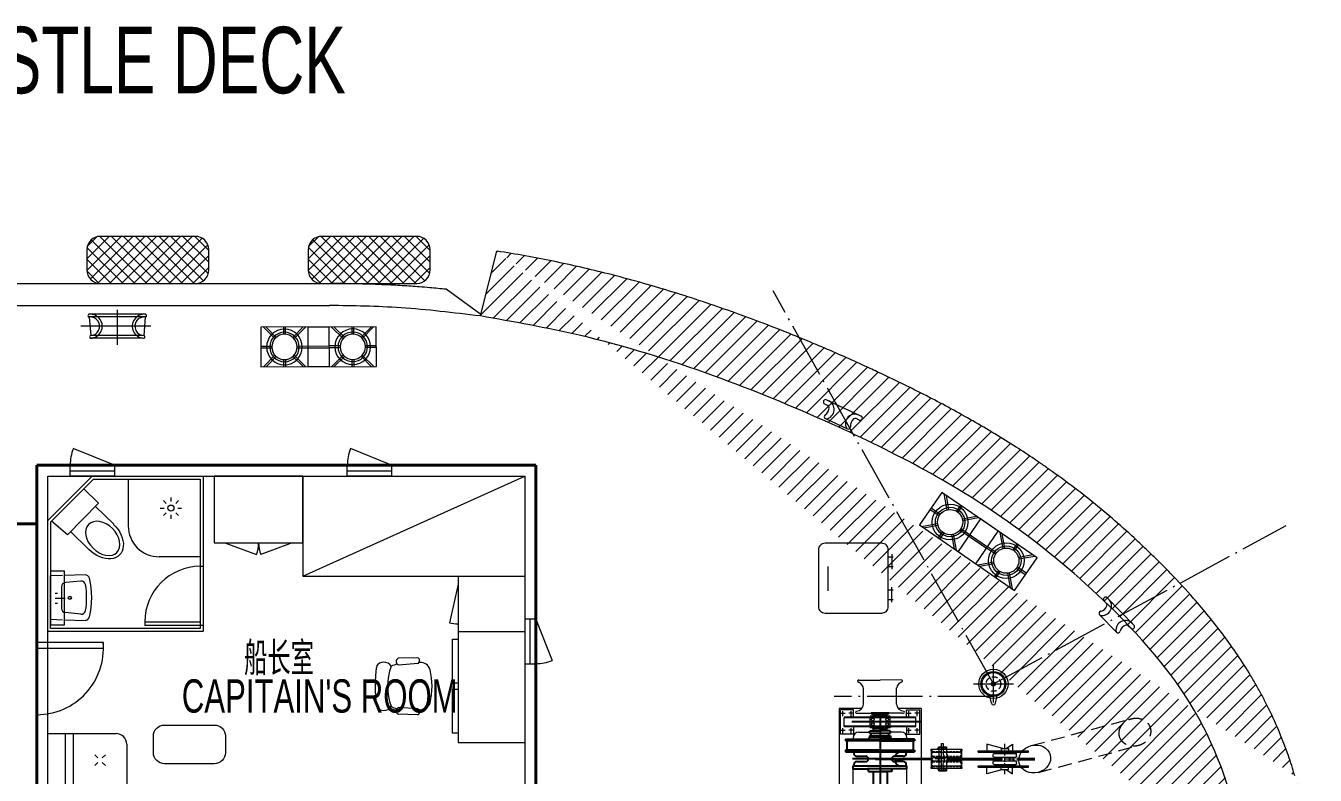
# Model space of a CAD drawing. Extents: x -550205 to -490805, y -239464 to -155364.
# Drawn here: x -514773 to -503143, y -188829 to -182071 of the extents above; entities that cross this region are included whole.
import ezdxf

# ---------------------------------------------------------------- set-up
doc = ezdxf.new("R2010")
doc.units = 0
doc.header["$LTSCALE"] = 500
doc.header["$MEASUREMENT"] = 0
for name, pattern in [('CENTER', [2, 1.25, -0.25, 0.25, -0.25]), ('点划线 ____ _ ____ _ ____ _ ____ _ ____ _ ____', [2.56, 2, -0.25, 0.06, -0.25]), ('虚线 __ __ __ __ __ __ __ __ __ __ __ __ __ _', [0.75, 0.5, -0.25])]:
    doc.linetypes.add(name, pattern=pattern)
doc.layers.get('0').update_dxf_attribs({"linetype": 'CONTINUOUS', "lineweight": 20})
doc.layers.add('1轮廓实线层', color=7, linetype='CONTINUOUS')
doc.layers.add('3中心线层', color=1, linetype='CENTER')
for name, color, linetype, lineweight in [('5剖面线层', 2, 'CONTINUOUS', 20), ('7标注层', 4, 'CONTINUOUS', 20), ('TOITOR', 6, 'CONTINUOUS', 20), ('点划线', 5, '点划线 ____ _ ____ _ ____ _ ____ _ ____ _ ____', 20), ('粗点划线', 4, '点划线 ____ _ ____ _ ____ _ ____ _ ____ _ ____', 40), ('细实线', 7, 'CONTINUOUS', 20), ('虚线', 1, '虚线 __ __ __ __ __ __ __ __ __ __ __ __ __ _', 20)]:
    doc.layers.add(name, color=color, linetype=linetype, lineweight=lineweight)
doc.styles.add('中英混排2', font='romany.shx', dxfattribs={"width": 0.7, "height": 300, "bigfont": 'hztxt.shx'})

# ---------------------------------------------------------------- blocks, each defined once
blk = doc.blocks.new('133')
at = {"color": 4, "linetype": 'ByBlock'}
for p, q in [((-284, -83), (-279, 114)), ((-225, -87), (-210, 108)), ((240, -87), (225, 108)), ((299, -83), (294, 114)), ((-235, -105), (-235, -98)), ((-235, -105), (-235, -98)), ((250, -105), (250, -98))]:
    blk.add_line(p, q, dxfattribs=at)
for centre, radius, start, end in [((-153, 263), 87.7, 120.3927, 239.6073), ((7, -1235), 1587, 82.5907, 97.4093), ((168, 263), 87.7, 300.3927, 59.6073), ((-246, 100), 36.3, 12.8663, 157.8436), ((-19, 98), 203, 153.618, 171.9048), ((7, -352), 577, 69.209, 110.791), ((31, 98), 203, 7.3347, 26.2122), ((261, 100), 36.3, 22.1564, 167.1337), ((-254, -73), 32, 198.7162, 333.9569), ((-134, -114), 102, 175, 253.8913), ((149, -114), 102, 286.1087, 5), ((269, -73), 32, 206.0431, 341.2838), ((7, 484), 716, 256.275, 283.725)]:
    blk.add_arc(centre, radius, start, end, dxfattribs=at)
blk = doc.blocks.new('A$C062D018E')
at = {"color": 0, "lineweight": 20}
for p, q in [((0, 1190), (-614, 1190)), ((-230, 326), (-230, 1190)), ((-158, 326), (-158, 1190)), ((-710, 1094), (-710, 158)), ((-490, 971), (-518, 999)), ((-450, 971), (-422, 999)), ((-518, 902), (-490, 930)), ((-422, 902), (-450, 930)), ((-2073, 710), (-158, 710)), ((-1670, 710), (-1670, 158)), ((-1190, 710), (-1190, 158)), ((-230, 710), (-230, 326)), ((-2150, 0), (-2150, 634)), ((-1930, 491), (-1958, 519)), ((-1890, 491), (-1862, 519)), ((-1450, 491), (-1478, 519)), ((-1410, 491), (-1382, 519)), ((-970, 491), (-998, 519)), ((-930, 491), (-902, 519)), ((-490, 491), (-518, 519)), ((-450, 491), (-422, 519)), ((-1958, 422), (-1930, 450)), ((-1862, 422), (-1890, 450)), ((-1478, 422), (-1450, 450)), ((-1382, 422), (-1410, 450)), ((-998, 422), (-970, 450)), ((-902, 422), (-930, 450)), ((-518, 422), (-490, 450)), ((-422, 422), (-450, 450)), ((-326, 230), (-2150, 230)), ((-326, 158), (-2150, 158)), ((-710, 230), (-326, 230)), ((-326, 0), (-2150, 0))]:
    blk.add_line(p, q, dxfattribs=at)
blk.add_lwpolyline([(-1501, 917), (-1051, 917, 0.414214), (-951, 1017), (-951, 1167, 0.414214), (-1051, 1267), (-1501, 1267, 0.414214), (-1601, 1167), (-1601, 1017, 0.414214)], format="xyb", close=True, dxfattribs=at)
at = {"color": 0, "lineweight": 20, "extrusion": (0, 0, -1)}
for centre, major_axis, start_param, end_param in [((-614, 1094), (-1.3, 96), -1.556791, 0.014005), ((-2073, 634), (-3.1, 76.7), -1.530909, 0.039887), ((-326, 326), (1.4, 96), 1.556083, 3.126879), ((-326, 326), (1, 168), 1.567067, 3.137863), ((-326, 326), (2, 326), 1.563292, 3.134088)]:
    blk.add_ellipse(centre, major_axis=major_axis, ratio=1, start_param=start_param, end_param=end_param, dxfattribs=at)
blk = doc.blocks.new('YMOE26锚机')
for p, q in [((-2247, 194), (-2246, 2)), ((-2028, 152), (-2176, 152)), ((-1946, 202), (-1946, 82)), ((999, 202), (999, 82)), ((1081, 152), (1229, 152)), ((1300, 194), (1300, 2)), ((-2246, -190), (-2246, 2)), ((-1941, 82), (-1946, 82)), ((-1941, 82), (-1946, 82)), ((-1941, -78), (-1941, 82)), ((-1925, 70), (-1918, 70)), ((-1818, 70), (-1810, 70)), ((-1729, 96), (-1729, -93)), ((-1432, 107), (-1435, 107)), ((-1432, 107), (-1427, 107)), ((-404, 95), (-403, -91)), ((-301, 95), (-301, -91)), ((-301, 65), (-301, -47)), ((485, 107), (480, 107)), ((485, 107), (488, 107)), ((782, 96), (782, -93)), ((871, 70), (864, 70)), ((979, 70), (971, 70)), ((994, 82), (999, 82)), ((994, -78), (994, 82)), ((994, 82), (999, 82)), ((1300, -190), (1300, 2)), ((-1946, -198), (-1946, -78)), ((-1941, -78), (-1946, -78)), ((-1925, -65), (-1918, -65)), ((-1818, -65), (-1810, -65)), ((871, -65), (864, -65)), ((979, -65), (971, -65)), ((994, -78), (999, -78)), ((999, -198), (999, -78)), ((-2028, -148), (-2165, -148)), ((1081, -148), (1218, -148))]:
    blk.add_line(p, q)
for centre, radius, start, end in [((-2237, 194), 10, 40.5609, 180.0197), ((-2166, 216), 64.7, 193.9726, 261.2117), ((-2031, 217), 65.1, 272.608, 358.8871), ((-1957, 212), 10, 0.0093, 156.4774), ((-2028, 202), 82, 0.0093, 6.6832), ((1081, 202), 82, 173.3168, 179.9907), ((1010, 212), 10, 23.5226, 179.9907), ((1084, 217), 65.1, 181.1129, 267.392), ((1219, 216), 64.7, 278.7883, 346.0274), ((1290, 194), 10, 359.9803, 139.4391), ((-2236, -190), 10, 179.995, 342.2008), ((-2165, -213), 64.7, 90, 162.2008), ((-2031, -213), 65.1, 1.1276, 87.4067), ((-1956, -208), 10, 203.5373, 0.0054), ((-2028, -198), 82, 353.3315, 0.0054), ((1081, -198), 82, 179.9946, 186.6685), ((1010, -208), 10, 179.9946, 336.4627), ((1084, -213), 65.1, 92.5933, 178.8724), ((1218, -213), 64.7, 17.7992, 90), ((1290, -190), 10, 197.7992, 0.005)]:
    blk.add_arc(centre, radius, start, end)
at = {"layer": '1轮廓实线层'}
for p, q in [((-1908, 326), (-1908, -322)), ((-1828, 326), (-1828, -322)), ((-1713, 312), (-1713, 2)), ((-1713, 312), (-1698, 312)), ((-1698, 2), (-1698, 312)), ((-1698, 302), (-1613, 302)), ((-1613, 312), (-1598, 312)), ((-1613, 2), (-1613, 312)), ((-1598, -308), (-1598, 312)), ((-1598, 312), (-1598, 188)), ((-1598, 245), (-1598, 245)), ((-1592, 239), (-1586, 239)), ((-1475, 239), (-1482, 239)), ((-1469, 245), (-1469, -241)), ((-1444, 245), (-1469, 245)), ((-1469, 245), (-1469, 245)), ((-1444, 245), (-1444, -111)), ((-523, 295), (-519, 299)), ((-523, 295), (-523, -357)), ((-521, 297), (-521, -327)), ((-519, 299), (-427, 299)), ((-423, 295), (-427, 299)), ((-425, 297), (-425, 102)), ((497, 245), (497, -111)), ((497, 245), (522, 245)), ((522, 245), (522, -241)), ((522, 245), (522, 245)), ((528, 239), (535, 239)), ((646, 239), (639, 239)), ((652, -308), (652, 312)), ((652, 312), (652, 188)), ((666, 312), (652, 312)), ((652, 245), (652, 245)), ((666, 2), (666, 312)), ((752, 302), (666, 302)), ((752, 2), (752, 312)), ((766, 312), (752, 312)), ((766, 312), (766, 2)), ((881, 326), (881, -322)), ((961, 326), (961, -322)), ((-1558, 211), (-1558, 131)), ((-1510, 211), (-1510, 131)), ((563, 211), (563, 131)), ((611, 211), (611, 131)), ((-1946, 82), (-1946, -78)), ((-1939, 55), (-1940, 53)), ((-1939, 55), (-1940, 53)), ((-1940, -49), (-1940, 53)), ((-1925, 55), (-1939, 55)), ((-1939, 55), (-1939, -50)), ((-1925, 55), (-1939, 55)), ((-1925, 70), (-1925, -65)), ((-1925, 2), (-1918, 2)), ((-1918, 92), (-1918, -88)), ((-1918, 92), (-1908, 92)), ((-1828, 92), (-1818, 92)), ((-1818, 92), (-1818, -88)), ((-1818, 2), (-1810, 2)), ((-1810, 70), (-1810, -65)), ((-1809, 62), (-1810, 61)), ((-1810, -56), (-1810, 15)), ((-1809, -58), (-1809, 62)), ((-1809, 41), (-1809, 62)), ((-1788, 62), (-1809, 62)), ((-1809, 16), (-1809, -22)), ((-1783, 97), (-1788, 92)), ((-1788, 92), (-1788, 2)), ((-1788, -88), (-1788, 2)), ((-1768, 97), (-1783, 97)), ((-1768, -93), (-1768, 97)), ((-1743, 82), (-1768, 82)), ((-1743, -93), (-1743, 97)), ((-1743, 97), (-1729, 97)), ((-1743, 97), (-1729, 97)), ((-1713, 103), (-1728, 97)), ((-1713, 103), (-1728, 97)), ((-1713, -308), (-1713, 2)), ((-1698, 2), (-1698, -308)), ((-1613, 2), (-1613, -308)), ((-1420, 107), (-1436, 107)), ((-1435, 107), (-1432, 107)), ((-1435, 107), (-1420, 107)), ((-1426, 107), (-1432, 107)), ((-1420, 107), (-1420, 2)), ((-1420, -61), (-1420, 66)), ((-1420, 65), (-533, 65)), ((-1420, -103), (-1420, 2)), ((-533, 99), (-533, 2)), ((-533, 65), (-533, -95)), ((-521, 102), (-530, 102)), ((-413, 99), (-413, 2)), ((-413, 67), (-413, 3)), ((-413, 65), (-403, 65)), ((-413, -95), (-413, 3)), ((-403, 67), (-403, 3)), ((-403, -63), (-403, 3)), ((-301, 67), (473, 67)), ((-246, 67), (-145, 67)), ((472, 67), (473, 66)), ((472, 2), (472, -63)), ((473, 107), (473, 2)), ((473, 107), (490, 107)), ((488, 107), (473, 107)), ((473, -61), (473, 66)), ((473, -103), (473, 2)), ((479, 107), (485, 107)), ((488, 107), (485, 107)), ((666, 2), (666, -308)), ((752, 2), (752, -308)), ((766, 103), (781, 97)), ((766, 103), (781, 97)), ((766, -308), (766, 2)), ((797, 97), (782, 97)), ((797, 97), (782, 97)), ((797, -93), (797, 97)), ((797, 82), (822, 82)), ((822, -93), (822, 97)), ((822, 97), (837, 97)), ((837, 97), (842, 92)), ((842, 92), (842, 2)), ((842, 62), (862, 62)), ((842, -88), (842, 2)), ((862, -58), (862, 62)), ((862, 62), (864, 61)), ((862, 41), (862, 62)), ((862, 16), (862, -22)), ((864, 70), (864, -65)), ((864, -56), (864, 15)), ((871, 2), (864, 2)), ((871, 92), (871, -88)), ((881, 92), (871, 92)), ((971, 92), (961, 92)), ((971, 92), (971, -88)), ((979, 2), (971, 2)), ((979, 70), (979, -65)), ((979, 55), (992, 55)), ((979, 55), (992, 55)), ((992, 55), (994, 53)), ((992, 55), (992, -50)), ((992, 55), (994, 53)), ((994, -49), (994, 53)), ((999, 82), (999, -78)), ((-1939, -50), (-1940, -49)), ((-1925, -50), (-1939, -50)), ((-1918, -88), (-1908, -88)), ((-1828, -88), (-1818, -88)), ((-1809, -58), (-1810, -56)), ((-1809, -37), (-1809, -58)), ((-1788, -58), (-1809, -58)), ((-1783, -93), (-1788, -88)), ((-1768, -93), (-1783, -93)), ((-1743, -78), (-1768, -78)), ((-1743, -93), (-1729, -93)), ((-1713, -99), (-1728, -93)), ((-1444, -241), (-1444, -111)), ((-1420, -103), (-1436, -103)), ((-1420, -60), (-533, -60)), ((-530, -98), (-530, -223)), ((-521, -98), (-530, -98)), ((-416, -98), (-416, -223)), ((-413, -63), (-403, -63)), ((-405, -63), (-403, -63)), ((-404, -75), (-404, -60)), ((-404, -75), (-404, -60)), ((-404, -75), (-403, -75)), ((-404, -75), (-403, -75)), ((-404, -75), (-403, -75)), ((-301, -63), (-115, -63)), ((-246, -63), (473, -63)), ((-207, -97), (-242, -59)), ((-207, -153), (-207, -97)), ((472, -63), (473, -61)), ((473, -103), (490, -103)), ((497, -241), (497, -111)), ((766, -99), (781, -93)), ((797, -93), (782, -93)), ((797, -78), (822, -78)), ((822, -93), (837, -93)), ((837, -93), (842, -88)), ((842, -58), (862, -58)), ((862, -37), (862, -58)), ((862, -58), (864, -56)), ((881, -88), (871, -88)), ((971, -88), (961, -88)), ((979, -50), (992, -50)), ((992, -50), (994, -49)), ((-1558, -207), (-1558, -127)), ((-1510, -207), (-1510, -127)), ((-423, -197), (-423, -129)), ((-423, -189), (-423, -223)), ((-423, -223), (-390, -223)), ((-418, -129), (-418, -223)), ((-416, -223), (-416, -223)), ((-233, -263), (-233, -129)), ((-226, -273), (-226, -200)), ((-219, -273), (-219, -210)), ((-174, -208), (-207, -153)), ((-116, -208), (-174, -208)), ((-174, -208), (-174, -338)), ((-169, -208), (-169, -338)), ((-160, -230), (-160, -247)), ((-131, -216), (-153, -222)), ((-103, -222), (-125, -216)), ((-110, -214), (-116, -208)), ((-100, -214), (-110, -214)), ((-95, -217), (-100, -214)), ((-96, -230), (-96, -247)), ((-92, -218), (-95, -217)), ((-92, -218), (-92, -328)), ((563, -207), (563, -127)), ((611, -207), (611, -127)), ((-1713, -308), (-1698, -308)), ((-1698, -298), (-1613, -298)), ((-1613, -308), (-1598, -308)), ((-1598, -241), (-1598, -241)), ((-1592, -235), (-1586, -235)), ((-1475, -235), (-1482, -235)), ((-1444, -241), (-1469, -241)), ((-1469, -241), (-1469, -241)), ((-523, -291), (-519, -295)), ((-519, -295), (-427, -295)), ((-423, -291), (-427, -295)), ((-423, -323), (-423, -357)), ((-238, -268), (-310, -268)), ((-238, -278), (-310, -278)), ((-233, -283), (-233, -417)), ((-226, -273), (-226, -346)), ((-219, -273), (-219, -335)), ((-174, -338), (-207, -393)), ((-116, -338), (-174, -338)), ((-160, -316), (-160, -299)), ((-131, -260), (-153, -255)), ((-131, -285), (-153, -291)), ((-131, -329), (-153, -324)), ((-103, -255), (-125, -260)), ((-103, -291), (-125, -285)), ((-103, -324), (-125, -329)), ((-110, -331), (-116, -338)), ((-100, -331), (-110, -331)), ((-95, -329), (-100, -331)), ((-96, -316), (-96, -299)), ((-92, -328), (-95, -329)), ((-90, -241), (522, -241)), ((522, -241), (522, -241)), ((528, -235), (535, -235)), ((646, -235), (639, -235)), ((652, -241), (652, -241)), ((666, -308), (652, -308)), ((752, -298), (666, -298)), ((766, -308), (752, -308)), ((-523, -357), (-519, -361)), ((-519, -361), (-427, -361)), ((-207, -393), (-207, -440))]:
    blk.add_line(p, q, dxfattribs=at)
for centre in [(-128, -238), (-128, -307)]:
    blk.add_circle(centre, 10, dxfattribs=at)
for centre, radius, start, end in [((-1592, 245), 6, 180, 270), ((-1586, 211), 28, 0, 90), ((-1482, 211), 28, 90, 180), ((-1475, 245), 6, 270, 0), ((528, 245), 6, 180, 270), ((535, 211), 28, 0, 90), ((639, 211), 28, 90, 180), ((646, 245), 6, 270, 0), ((-1548, 188), 50, 180, 259.0472), ((-1534, 131), 24, 180, 0), ((-1519, 188), 50, 280.9528, 0), ((572, 188), 50, 180, 259.0472), ((587, 131), 24, 180, 0), ((602, 188), 50, 280.9528, 0), ((-1729, 102), 5, 270, 290.556), ((-1729, 102), 5, 286.2027, 290.556), ((-1436, 115), 8, 180, 270), ((-530, 99), 3, 90, 180), ((-416, 99), 3, 0, 90), ((490, 115), 8, 270, 0), ((782, 102), 5, 249.444, 253.7973), ((782, 102), 5, 249.444, 270), ((-1729, -98), 5, 69.444, 90), ((-1534, -127), 24, 0, 180), ((-1436, -111), 8, 90, 180), ((-530, -95), 3, 180, 270), ((-416, -95), 3, 270, 0), ((-403, -61), 0.5, 90, 180), ((-403, -61), 0.5, 90, 180), ((-403, -61), 0.5, 90, 180), ((-300, -206), 159, 69.0789, 90.3616), ((-245, -62), 5, 42.698, 69.0789), ((490, -111), 8, 0, 90), ((587, -127), 24, 0, 180), ((782, -98), 5, 90, 110.556), ((-1586, -207), 28, 270, 0), ((-1482, -207), 28, 180, 270), ((-152, -230), 8, 103.8462, 180), ((-128, -228), 12, 73.3465, 106.6535), ((-104, -230), 8, 0, 76.1538), ((535, -207), 28, 270, 0), ((639, -207), 28, 180, 270), ((-1592, -241), 6, 90, 180), ((-1475, -241), 6, 0, 90), ((-238, -263), 5, 270, 0), ((-238, -283), 5, 0, 90), ((-152, -247), 8, 180, 256.1538), ((-152, -299), 8, 103.8462, 180), ((-152, -316), 8, 180, 256.1538), ((-128, -249), 12, 253.3465, 286.6535), ((-128, -297), 12, 73.3465, 106.6535), ((-128, -318), 12, 253.3465, 286.6535), ((-104, -247), 8, 283.8462, 0), ((-104, -299), 8, 0, 76.1538), ((-104, -316), 8, 283.8462, 0), ((528, -241), 6, 90, 180), ((646, -241), 6, 0, 90)]:
    blk.add_arc(centre, radius, start, end, dxfattribs=at)
for points, knots in [([(-197, -200), (-195, -205), (-193, -213), (-211, -217), (-214, -194), (-246, -196), (-274, -207), (-299, -206), (-310, -205), (-310, -205)], [0, 0, 0, 0, 12.165269, 19.94928, 42.277019, 58.619925, 102.402696, 134.70684, 134.882796, 134.882796, 134.882796, 134.882796]), ([(-197, -345), (-195, -341), (-193, -333), (-211, -329), (-214, -351), (-246, -350), (-274, -339), (-299, -340), (-310, -341), (-310, -341)], [0, 0, 0, 0, 12.165269, 19.94928, 42.277019, 58.619925, 102.402696, 134.70684, 134.835707, 134.835707, 134.835707, 134.835707]), ([(-197, -345), (-199, -354), (-204, -371), (-220, -404), (-254, -441), (-293, -444), (-310, -441)], [0, 0, 0, 0, 25.418016, 53.386008, 111.955429, 163.626715, 163.626715, 163.626715, 163.626715])]:
    blk.add_open_spline(points, degree=3, knots=knots, dxfattribs=at)
at = {"layer": '3中心线层'}
for p, q in [((-1868, 372), (-1868, -368)), ((-473, 372), (-473, -504)), ((-350, 360), (-350, -495)), ((921, 372), (921, -368)), ((-1534, 245), (-1534, -245)), ((-526, 291), (-418, 291)), ((587, 245), (587, -245)), ((-1943, 2), (-1794, 2)), ((-1814, 2), (-1679, 2)), ((-1762, 2), (772, 2)), ((-533, 2), (-414, 2)), ((-533, 2), (-413, 2)), ((-271, 2), (-420, 2)), ((-157, 2), (158, 2)), ((867, 2), (732, 2)), ((996, 2), (847, 2)), ((-582, -114), (-582, -504)), ((-157, -227), (-150, -227)), ((-153, -224), (-153, -230)), ((-128, -221), (-128, -325)), ((-99, -227), (-106, -227)), ((-103, -224), (-103, -230)), ((-331, -273), (-716, -273)), ((-526, -287), (-418, -287)), ((-84, -273), (-327, -273)), ((-201, -273), (-310, -273)), ((-157, -250), (-150, -250)), ((-157, -296), (-150, -296)), ((-157, -319), (-150, -319)), ((-153, -253), (-153, -247)), ((-153, -293), (-153, -299)), ((-153, -322), (-153, -316)), ((-82, -307), (-147, -307)), ((-84, -238), (-146, -238)), ((-99, -250), (-106, -250)), ((-99, -296), (-106, -296)), ((-99, -319), (-106, -319)), ((-103, -253), (-103, -247)), ((-103, -293), (-103, -299)), ((-103, -322), (-103, -316)), ((-526, -353), (-418, -353))]:
    blk.add_line(p, q, dxfattribs=at)
at = {"layer": '5剖面线层', "color": 7, "lineweight": 0}
blk.add_line((-226, -504), (-647, -504), dxfattribs=at)
at = {"layer": '7标注层', "color": 0}
for p, q in [((-1988, 372), (1041, 372)), ((-1988, 372), (-1988, 168)), ((-1978, 240), (-1978, 360)), ((-1758, 360), (-1978, 360)), ((-1946, 355), (-1946, 316)), ((-1793, 355), (-1793, 317)), ((-1758, 240), (-1758, 360)), ((-460, 360), (-240, 360)), ((-460, 299), (-460, 360)), ((-426, 321), (-426, 359)), ((-273, 355), (-273, 316)), ((-240, 240), (-240, 360)), ((811, 360), (1031, 360)), ((811, 240), (811, 360)), ((846, 355), (846, 317)), ((999, 355), (999, 316)), ((1031, 240), (1031, 360)), ((1041, 372), (1041, 168)), ((-1908, 240), (-1978, 240)), ((-1921, 338), (-1966, 338)), ((-1921, 263), (-1966, 263)), ((-1946, 245), (-1946, 284)), ((-1828, 326), (-1908, 326)), ((-1828, 240), (-1758, 240)), ((-1768, 338), (-1813, 338)), ((-1768, 263), (-1813, 263)), ((-1793, 245), (-1793, 284)), ((-1726, 245), (-1713, 245)), ((-599, 245), (-1444, 245)), ((-450, 338), (-405, 338)), ((-423, 295), (-423, -357)), ((-390, 326), (-310, 326)), ((-390, 326), (-390, 95)), ((-310, 326), (-310, 95)), ((-310, 240), (-240, 240)), ((-297, 338), (-252, 338)), ((-297, 263), (-252, 263)), ((-273, 245), (-273, 284)), ((-240, 245), (497, 245)), ((881, 240), (811, 240)), ((821, 338), (866, 338)), ((821, 263), (866, 263)), ((846, 245), (846, 284)), ((881, 326), (961, 326)), ((961, 240), (1031, 240)), ((974, 338), (1019, 338)), ((974, 263), (1019, 263)), ((999, 245), (999, 284)), ((-1776, 197), (-1776, 97)), ((-549, 197), (-549, 65)), ((829, 197), (829, 97)), ((-1828, 92), (-1908, 92)), ((-416, 102), (-423, 102)), ((-301, 95), (-403, 95)), ((881, 92), (961, 92)), ((-1828, -88), (-1908, -88)), ((-1776, -193), (-1776, -93)), ((-530, -114), (-634, -114)), ((-634, -114), (-634, -490)), ((-549, -60), (-549, -114)), ((-416, -98), (-423, -98)), ((-301, -91), (-403, -91)), ((-390, -471), (-390, -91)), ((-310, -471), (-310, -91)), ((829, -193), (829, -93)), ((881, -88), (961, -88)), ((-1988, -164), (-1988, -368)), ((-630, -138), (-601, -138)), ((-590, -203), (-618, -203)), ((-618, -203), (-618, -392)), ((-615, -121), (-615, -160)), ((-573, -133), (-590, -133)), ((-590, -133), (-590, -203)), ((-573, -133), (-573, -203)), ((-573, -203), (-546, -203)), ((-566, -138), (-537, -138)), ((-551, -121), (-551, -160)), ((-546, -203), (-546, -392)), ((1041, -164), (1041, -368)), ((-1908, -236), (-1978, -236)), ((-1978, -236), (-1978, -356)), ((-1921, -258), (-1966, -258)), ((-1921, -333), (-1966, -333)), ((-1946, -241), (-1946, -280)), ((-1946, -351), (-1946, -312)), ((-1828, -322), (-1908, -322)), ((-1828, -236), (-1758, -236)), ((-1768, -258), (-1813, -258)), ((-1768, -333), (-1813, -333)), ((-1793, -241), (-1793, -280)), ((-1793, -351), (-1793, -312)), ((-1758, -236), (-1758, -356)), ((-1726, -241), (-1713, -241)), ((-634, -241), (-1444, -241)), ((495, -241), (497, -241)), ((779, -241), (766, -241)), ((881, -236), (811, -236)), ((811, -236), (811, -356)), ((821, -258), (866, -258)), ((821, -333), (866, -333)), ((846, -241), (846, -280)), ((846, -351), (846, -312)), ((881, -322), (961, -322)), ((961, -236), (1031, -236)), ((974, -258), (1019, -258)), ((974, -333), (1019, -333)), ((999, -241), (999, -280)), ((999, -351), (999, -312)), ((1031, -236), (1031, -356)), ((-1988, -368), (-647, -368)), ((-1758, -356), (-1978, -356)), ((-647, -504), (-647, -368)), ((-618, -392), (-590, -392)), ((-615, -483), (-615, -444)), ((-590, -462), (-590, -392)), ((-573, -462), (-590, -462)), ((-546, -392), (-573, -392)), ((-573, -462), (-573, -392)), ((-551, -483), (-551, -444)), ((-509, -490), (-509, -361)), ((-509, -368), (-390, -368)), ((-390, -374), (-460, -374)), ((-460, -374), (-460, -495)), ((-450, -397), (-405, -397)), ((-423, -357), (-427, -361)), ((-426, -380), (-426, -418)), ((-426, -489), (-426, -451)), ((-310, -368), (1041, -368)), ((-240, -459), (-310, -459)), ((-273, -489), (-273, -459)), ((-207, -440), (-240, -459)), ((-240, -459), (-240, -495)), ((-226, -504), (-226, -451)), ((811, -356), (1031, -356)), ((-634, -490), (-509, -490)), ((-630, -466), (-601, -466)), ((-566, -466), (-537, -466)), ((-460, -495), (-240, -495)), ((-450, -472), (-405, -472)), ((-390, -471), (-310, -471)), ((-296, -504), (-386, -504)), ((-297, -472), (-252, -472)), ((-226, -504), (-226, -504))]:
    blk.add_line(p, q, dxfattribs=at)
for centre in [(-1889, 67), (-1848, 67), (901, 67), (942, 67), (-1889, -63), (-1848, -63), (901, -63), (942, -63)]:
    blk.add_circle(centre, 12.6, dxfattribs=at)
for centre, start, end in [((-1726, 195), 90, 180), ((-599, 195), 0, 90), ((779, 195), 0, 90), ((-1726, -191), 180, 270), ((779, -191), 270, 0)]:
    blk.add_arc(centre, 50, start, end, dxfattribs=at)
blk.add_open_spline([(-197, -200), (-199, -192), (-204, -175), (-220, -142), (-254, -105), (-293, -102), (-310, -105)], degree=3, knots=[0, 0, 0, 0, 25.418016, 53.386008, 111.955429, 163.694096, 163.694096, 163.694096, 163.694096], dxfattribs=at)
blk.add_open_spline([(-418, -432), (-418, -432), (-417, -432), (-416, -431)], degree=3, dxfattribs=at)
blk = doc.blocks.new('A$C1A9A0CAF')
at = {"lineweight": 9}
for p, q in [((-497, 356), (-394, 253)), ((-474, 356), (-383, 264)), ((-316, 292), (-316, 356)), ((-300, 292), (-300, 356)), ((-233, 264), (-141, 356)), ((-221, 253), (-118, 356)), ((221, 253), (118, 356)), ((233, 264), (141, 356)), ((300, 292), (300, 356)), ((316, 292), (316, 356)), ((474, 356), (383, 264)), ((497, 356), (394, 253)), ((-521, 186), (-422, 186)), ((-521, 170), (-422, 170)), ((-194, 186), (97, 186)), ((-194, 170), (97, 170)), ((194, 186), (97, 186)), ((194, 170), (97, 170)), ((521, 186), (422, 186)), ((521, 170), (422, 170)), ((-497, 0), (-394, 103)), ((-474, 0), (-383, 92)), ((-316, 0), (-316, 64)), ((-300, 0), (-300, 64)), ((-233, 92), (-141, 0)), ((-221, 103), (-118, 0)), ((221, 103), (118, 0)), ((233, 92), (141, 0)), ((300, 0), (300, 64)), ((316, 0), (316, 64)), ((474, 0), (383, 92)), ((497, 0), (394, 103))]:
    blk.add_line(p, q, dxfattribs=at)
for points in [[(521, 356), (521, 0), (-521, 0), (-521, 356)], [(97, 356), (97, 0), (-97, 0), (-97, 356)]]:
    blk.add_lwpolyline(points, close=True, dxfattribs=at)
for centre, radius in [((-308, 178), 161), ((-308, 178), 133), ((-308, 178), 114), ((308, 178), 161), ((308, 178), 133), ((308, 178), 114)]:
    blk.add_circle(centre, radius, dxfattribs=at)
blk = doc.blocks.new('A$C63C367A9')
at = {"color": 0, "ltscale": 3}
for p, q in [((47, 251), (559, 251)), ((51, 250), (64, 83)), ((61, 275), (559, 275)), ((304, 314), (304, 0)), ((557, 250), (542, 84)), ((0, 168), (631, 168)), ((75, 84), (542, 84)), ((77, 60), (542, 60))]:
    blk.add_line(p, q, dxfattribs=at)
at = {"color": 0, "ltscale": 3, "extrusion": (0, 0, -1)}
for centre, major_axis, start_param, end_param in [((51, 262), (9, 7.94), 2.293918, 5.435511), ((61, 167), (84, 0.1), 4.593041, 7.819038), ((547, 167), (84, 0), 1.606716, 4.832712), ((557, 262), (9, 7.94), 5.435511, 8.577104), ((66, 71), (9, 7.94), 2.293918, 5.435511), ((542, 71), (9, 7.94), 5.435511, 8.577104)]:
    blk.add_ellipse(centre, major_axis=major_axis, ratio=1, start_param=start_param, end_param=end_param, dxfattribs=at)
at = {"color": 0, "ltscale": 0.5, "extrusion": (0, 0, -1)}
for centre, start_param, end_param in [((61, 167), 4.602767, 7.81), ((547, 167), 1.615478, 4.822711)]:
    blk.add_ellipse(centre, major_axis=(108, 0), ratio=1, start_param=start_param, end_param=end_param, dxfattribs=at)
blk = doc.blocks.new('羊角导缆器')
at = {"lineweight": 20}
for p, q in [((0, -252), (0, 252)), ((-274, 0), (274, 0))]:
    blk.add_line(p, q, dxfattribs=at)
at = {"lineweight": 20, "ltscale": 5}
for p, q in [((-24, 14), (0, 28)), ((-24, -14), (-24, 14)), ((0, 28), (24, 14)), ((24, 14), (24, -14)), ((-27, -263), (-51, -162)), ((0, -28), (-24, -14)), ((24, -14), (0, -28)), ((27, -263), (51, -162))]:
    blk.add_line(p, q, dxfattribs=at)
for radius in [200, 170, 155, 27.7]:
    blk.add_circle((0, 0), radius, dxfattribs=at)
at = {"linetype": '虚线 __ __ __ __ __ __ __ __ __ __ __ __ __ _', "lineweight": 20, "ltscale": 0.3}
blk.add_circle((0, 0), 100, dxfattribs=at)
at = {"lineweight": 20, "ltscale": 5}
blk.add_arc((0, -257), 27.7, 192.0537, 347.9463, dxfattribs=at)
blk = doc.blocks.new('A$C570F2FF5')
at = {"color": 0}
for p, q in [((1374, -412), (1400, -412)), ((874, -912), (874, -947))]:
    blk.add_line(p, q, dxfattribs=at)
at = {"color": 0, "linetype": 'ByBlock'}
for p, q in [((132, -495), (28, -499)), ((336, -489), (145, -495)), ((297, -545), (157, -559)), ((64, -653), (86, -653)), ((122, -597), (122, -791)), ((64, -700), (155, -700)), ((64, -745), (86, -745)), ((28, -889), (132, -893)), ((145, -893), (336, -899)), ((297, -843), (157, -829))]:
    blk.add_line(p, q, dxfattribs=at)
blk.add_lwpolyline([(26, -452), (145, -452), (145, -942), (26, -942)], close=True, dxfattribs=at)
blk.add_circle((197, -696), 14.3, dxfattribs=at)
at = {"color": 0}
blk.add_arc((1374, -912), 500, 90, 180, dxfattribs=at)
at = {"color": 0, "linetype": 'ByBlock'}
for centre, radius, start, end in [((161, -597), 38.5, 95.8302, 180), ((301, -583), 38.5, 9.097, 95.8302), ((337, -527), 38.5, 12.5848, 91.8677), ((-341, -694), 690, 350.2286, 9.7732), ((-370, -694), 765, 346.7925, 13.2092), ((161, -791), 38.5, 180, 264.1698), ((301, -805), 38.5, 264.1698, 350.9047), ((337, -860), 38.5, 268.1323, 347.4168)]:
    blk.add_arc(centre, radius, start, end, dxfattribs=at)
at = {"layer": 'TOITOR', "color": 0, "linetype": 'ByBlock'}
for p, q in [((0, 0), (400, 400)), ((26, -11), (410, 374)), ((400, 400), (1400, 400)), ((410, 374), (1374, 374)), ((724, 374), (724, -46)), ((1374, 374), (1374, -974)), ((1400, 400), (1400, -1000)), ((457, 159), (325, 288)), ((175, -129), (457, 159)), ((428, 129), (593, -33)), ((1066, 156), (1041, 181)), ((1109, 210), (1109, 174)), ((1152, 156), (1177, 181)), ((1013, 113), (1048, 113)), ((1066, 70), (1041, 45)), ((1109, 53), (1109, 17)), ((1152, 70), (1177, 45)), ((1170, 113), (1205, 113)), ((175, -129), (32, -5)), ((204, -99), (370, -261)), ((1375, -326), (1004, -326)), ((874, -912), (1374, -912)), ((1400, -1000), (0, -1000)), ((1374, -974), (26, -974)), ((1400, -947), (874, -947))]:
    blk.add_line(p, q, dxfattribs=at)
for points in [[(0, -1000), (0, -27)], [(24, -973), (26, -11)]]:
    blk.add_lwpolyline(points, dxfattribs=at)
blk.add_circle((1109, 113), 27.4, dxfattribs=at)
blk.add_arc((1004, -46), 280, 180, 270, dxfattribs=at)
at = {"layer": 'TOITOR', "color": 0, "linetype": 'ByBlock', "extrusion": (0, 0, -1)}
for centre, major_axis, ratio, start_param, end_param in [((494, -160), (-128, 126), 0.695122, 3.141593, 9.424778), ((481, -147), (-165, 162), 0.688679, 1.570796, 4.712389)]:
    blk.add_ellipse(centre, major_axis=major_axis, ratio=ratio, start_param=start_param, end_param=end_param, dxfattribs=at)
blk = doc.blocks.new('A$C509728EF')
at = {"color": 6, "lineweight": 9}
for p, q in [((181, 3551), (208, 3408)), ((200, 3538), (224, 3411)), ((56, 3411), (138, 3355)), ((65, 3424), (147, 3368)), ((331, 3448), (295, 3396)), ((344, 3439), (308, 3386)), ((-20, 3257), (123, 3284)), ((-1, 3245), (126, 3268)), ((347, 3326), (475, 3350)), ((350, 3310), (494, 3337)), ((166, 3208), (129, 3155)), ((179, 3199), (143, 3146)), ((250, 3184), (273, 3056)), ((266, 3187), (292, 3043)), ((326, 3226), (566, 3061)), ((335, 3239), (575, 3075)), ((715, 3059), (689, 3203)), ((731, 3062), (707, 3190)), ((646, 3007), (566, 3061)), ((655, 3020), (575, 3075)), ((838, 3100), (802, 3047)), ((852, 3091), (815, 3038)), ((631, 2936), (487, 2909)), ((634, 2920), (506, 2896)), ((982, 3001), (855, 2978)), ((1001, 2988), (858, 2962)), ((673, 2859), (637, 2807)), ((686, 2850), (650, 2797)), ((781, 2708), (757, 2835)), ((800, 2695), (773, 2838)), ((915, 2821), (833, 2878)), ((925, 2835), (843, 2891))]:
    blk.add_line(p, q, dxfattribs=at)
for points in [[(819, 2681), (1021, 2975), (162, 3565), (-40, 3271)], [(470, 2921), (671, 3215), (511, 3325), (310, 3031)]]:
    blk.add_lwpolyline(points, close=True, dxfattribs=at)
for centre, radius in [((237, 3297), 161), ((237, 3297), 133), ((237, 3297), 114), ((744, 2949), 161), ((744, 2949), 133), ((744, 2949), 114)]:
    blk.add_circle(centre, radius, dxfattribs=at)
blk = doc.blocks.new('A$C30530412')
at = {"color": 0, "lineweight": 20}
for p, q in [((-152, -159), (152, 159)), ((187, 160), (188, 159)), ((189, 124), (161, 94)), ((48, -239), (241, -37)), ((-151, -194), (-150, -195)), ((-115, -195), (-87, -165))]:
    blk.add_line(p, q, dxfattribs=at)
for centre, radius, start, end in [((170, 142), 25, 46.326, 136.326), ((171, 141), 25, 316.326, 46.326), ((212, 64), 110, 131.3852, 281.5924), ((179, 77), 25, 136.326, 203.3892), ((256, 110), 110, 203.3892, 255.5744), ((223, -20), 25, 316.326, 75.5744), ((-54, -215), 110, 351.0595, 141.2667), ((-134, -176), 25, 136.326, 226.326), ((-133, -177), 25, 226.326, 316.326), ((-68, -182), 25, 69.2627, 136.326), ((-98, -261), 110, 17.0775, 69.2627), ((30, -222), 25, 197.0775, 316.326)]:
    blk.add_arc(centre, radius, start, end, dxfattribs=at)
blk = doc.blocks.new('ddddAAA')
at = {"color": 2, "lineweight": 20}
for p, q in [((-30, 136), (-30, 174)), ((-30, 174), (-13, 174)), ((-13, 174), (-13, 136)), ((-149, 110), (196, 110)), ((-149, 96), (-149, 110)), ((-149, 110), (-149, -109)), ((-129, 76), (176, 76)), ((-129, 22), (176, 22)), ((-76, 110), (-61, 136)), ((-61, 136), (-61, -135)), ((-61, 136), (24, 136)), ((-46, 136), (-35, 124)), ((-35, 124), (-35, -119)), ((-35, 121), (-3, 121)), ((6, 136), (-14, 102)), ((-14, 102), (-14, 55)), ((-14, 55), (0, 32)), ((0, 32), (0, -32)), ((24, 136), (24, 55)), ((24, 55), (38, 32)), ((38, 32), (38, -32)), ((196, 110), (196, 96)), ((196, -109), (196, 110)), ((-149, -42), (-149, -44)), ((-149, -109), (-149, -96)), ((196, -109), (-149, -109)), ((-129, -22), (176, -22)), ((-129, -76), (176, -76)), ((-76, -109), (-61, -135)), ((-61, -135), (24, -135)), ((-35, -119), (-47, -135)), ((-38, -123), (-2, -123)), ((-14, -54), (0, -31)), ((-14, -100), (-14, -54)), ((6, -135), (-14, -100)), ((24, -54), (38, -31)), ((24, -54), (24, -135)), ((186, -96), (186, -109)), ((196, -42), (196, -56)), ((196, -96), (196, -109))]:
    blk.add_line(p, q, dxfattribs=at)
at = {"color": 2, "linetype": '点划线 ____ _ ____ _ ____ _ ____ _ ____ _ ____', "lineweight": 20, "ltscale": 0.1}
blk.add_line((254, 0), (-192, 0), dxfattribs=at)
at = {"color": 2, "linetype": '虚线 __ __ __ __ __ __ __ __ __ __ __ __ __ _', "lineweight": 20, "ltscale": 0.1}
for p, q in [((-139, 110), (-139, 96)), ((-139, 79), (-139, -79)), ((-129, 86), (176, 86)), ((-129, 32), (176, 32)), ((186, 110), (186, 96)), ((186, 79), (186, -79)), ((-139, -96), (-139, -109)), ((-129, -32), (176, -32)), ((-129, -86), (176, -86))]:
    blk.add_line(p, q, dxfattribs=at)
at = {"color": 2, "lineweight": 20}
for centre, radius, start, end in [((-129, 96), 20, 180, 270), ((-129, 42), 20, 180, 270), ((-129, 96), 10, 180, 270), ((-129, 42), 10, 180, 270), ((176, 96), 20, 270, 0), ((176, 96), 10, 270, 0), ((176, 42), 20, 270, 0), ((176, 42), 10, 270, 0), ((-129, -42), 20, 90, 180), ((-129, -96), 20, 90, 180), ((-129, -42), 10, 90, 180), ((-129, -96), 10, 90, 180), ((176, -42), 20, 0, 90), ((176, -42), 10, 0, 90), ((176, -96), 20, 0, 90), ((176, -96), 10, 0, 90)]:
    blk.add_arc(centre, radius, start, end, dxfattribs=at)
for centre in [(-54, 127), (14, 127)]:
    blk.add_ellipse(centre, major_axis=(0, -4.56), ratio=0.602796, dxfattribs=at)
at = {"color": 2, "lineweight": 20, "extrusion": (0, 0, -1)}
for centre in [(-54, -126), (14, -126)]:
    blk.add_ellipse(centre, major_axis=(0, 4.56), ratio=0.602796, dxfattribs=at)
blk = doc.blocks.new('daoliangunlun2')
at = {"color": 4}
for p, q in [((-375, 310), (-375, 170)), ((-42, 220), (-375, 310)), ((26, 220), (159, 310)), ((159, 310), (159, 170)), ((-556, 170), (491, 170)), ((-556, 170), (-556, 145)), ((-556, 140), (491, 140)), ((-76, 220), (76, 220)), ((-76, 220), (-76, 170)), ((76, 220), (76, 170)), ((491, 170), (491, 140)), ((-556, -140), (491, -140)), ((-556, -140), (-556, -170)), ((-556, -170), (491, -170)), ((-375, -310), (-375, -170)), ((-42, -220), (-375, -310)), ((-76, -220), (-76, -170)), ((-76, -220), (76, -220)), ((26, -220), (159, -310)), ((76, -220), (76, -170)), ((159, -310), (159, -170)), ((491, -140), (491, -170))]:
    blk.add_line(p, q, dxfattribs=at)
at = {"color": 5, "linetype": '点划线 ____ _ ____ _ ____ _ ____ _ ____ _ ____', "ltscale": 0.1}
for p, q in [((0, 313), (0, -315)), ((-655, 0), (558, 0))]:
    blk.add_line(p, q, dxfattribs=at)
at = {"color": 1}
for p, q in [((-242, 97), (-242, 51)), ((-227, 112), (227, 112)), ((-227, 36), (227, 36)), ((242, 97), (242, 51)), ((-242, -51), (-242, -97)), ((-227, -36), (227, -36)), ((-227, -112), (227, -112)), ((242, -51), (242, -97))]:
    blk.add_line(p, q, dxfattribs=at)
for centre, radius, start, end in [((-227, 97), 15, 90, 180), ((-227, 51), 15, 180, 270), ((-200, 0), 36, 270, 90), ((200, 0), 36, 90, 270), ((227, 97), 15, 0, 90), ((227, 51), 15, 270, 0), ((-227, -51), 15, 90, 180), ((-227, -97), 15, 180, 270), ((227, -51), 15, 0, 90), ((227, -97), 15, 270, 0)]:
    blk.add_arc(centre, radius, start, end, dxfattribs=at)

msp = doc.modelspace()

# ---------------------------------------------------------------- hatches: boundary and pattern name
h = msp.add_hatch()
h.set_pattern_fill('ANSI37', color=256, scale=605.726872, style=0)
h.set_pattern_definition([(45, (307174.22, 19704.43), (-53.5391974, 53.5391974), []), (135, (307174.22, 19704.43), (-53.5391974, -53.5391974), [])])
edge = h.paths.add_edge_path()
edge.add_line((-514223.1, -184090.9), (-514223.1, -184272.6))
edge.add_arc((-514102, -184272.6), 121.1, 180, 270)
edge.add_line((-514102, -184393.8), (-513244.3, -184393.8))
edge.add_arc((-513244.3, -184272.6), 121.1, 270, 360)
edge.add_line((-513123.2, -184272.6), (-513123.2, -184090.9))
edge.add_arc((-513244.3, -184090.9), 121.1, 0, 90)
edge.add_line((-513244.3, -183969.8), (-514102, -183969.8))
edge.add_arc((-514102, -184090.9), 121.1, 90, 180)
h = msp.add_hatch()
h.set_pattern_fill('ANSI37', color=256, scale=605.726872, style=0)
h.set_pattern_definition([(45, (309171.75, 19704.43), (-53.5391974, 53.5391974), []), (135, (309171.75, 19704.43), (-53.5391974, -53.5391974), [])])
edge = h.paths.add_edge_path()
edge.add_line((-512225.6, -184090.9), (-512225.6, -184272.6))
edge.add_arc((-512104.4, -184272.6), 121.1, 180, 270)
edge.add_line((-512104.4, -184393.8), (-511246.8, -184393.8))
edge.add_arc((-511246.8, -184272.6), 121.1, 270, 360)
edge.add_line((-511125.7, -184272.6), (-511125.7, -184090.9))
edge.add_arc((-511246.8, -184090.9), 121.1, 0, 90)
edge.add_line((-511246.8, -183969.8), (-512104.4, -183969.8))
edge.add_arc((-512104.4, -184090.9), 121.1, 90, 180)
h = msp.add_hatch()
h.set_pattern_fill('ANSI31', color=256, scale=800, style=0)
h.set_pattern_definition([(45, (66087.49, -11538.22), (-70.710678, 70.710678), [])])
edge = h.paths.add_edge_path()
edge.add_line((-503784.1, -189743.1), (-503155.3, -189743.1))
edge = h.paths.add_edge_path()
edge.add_spline(control_points=[(-503327.7, -188833.1), (-503345.2, -188772.3), (-503364.4, -188712.1), (-503414.1, -188568.8), (-503446.1, -188486.3), (-503515.7, -188324.4), (-503553.2, -188244.9), (-503600.7, -188152.5), (-503608.2, -188137.9), (-503624.7, -188107), (-503633.5, -188090.5), (-503651.4, -188057.8), (-503660.5, -188041.6), (-503687.9, -187993.1), (-503706.6, -187961.1), (-503763.8, -187866.3), (-503803.3, -187804.5), (-503884.9, -187683.5), (-503927, -187624.4), (-504013.1, -187508.7), (-504057.2, -187452.2), (-504147.2, -187341.5), (-504193.1, -187287.3), (-504307.7, -187156.7), (-504377.2, -187081.6), (-504468.1, -186987.5), (-504488.6, -186966.5), (-504525.7, -186929), (-504542.3, -186912.4), (-504566.8, -186888.1), (-504574.8, -186880.3), (-504598.5, -186856.9), (-504614.5, -186841.4), (-504646.4, -186810.5), (-504662.4, -186795.2), (-504710.8, -186749.3), (-504743.2, -186719), (-504841.3, -186628.9), (-504907.7, -186570), (-505109.8, -186396.8), (-505248.4, -186286), (-505414.6, -186162.5), (-505438.5, -186145), (-505479, -186115.7), (-505495.4, -186103.8), (-505525.4, -186082.5), (-505538.9, -186072.9), (-505566, -186053.9), (-505579.5, -186044.4), (-505620.3, -186016.1), (-505647.5, -185997.5), (-505729.6, -185942.1), (-505784.6, -185906), (-505968.6, -185788.2), (-506098.9, -185709.7), (-506361.9, -185559.4), (-506494.5, -185487.7), (-506761.1, -185350), (-506895, -185284.1), (-507072.3, -185200.2), (-507115.4, -185180), (-507189.6, -185145.8), (-507220.7, -185131.5), (-507314.1, -185089.1), (-507376.6, -185061.2), (-507575.5, -184973.9), (-507712.7, -184915.9), (-507960.5, -184815.6), (-508070.7, -184772.6), (-508267.7, -184698.4), (-508354.3, -184666.8), (-508528.1, -184605.4), (-508615.5, -184575.5), (-508878.8, -184488.6), (-509056, -184434.3), (-509328.9, -184357.7), (-509423.3, -184332.5), (-509600.5, -184287.5), (-509683.2, -184267.5), (-509849.3, -184229.3), (-509932.6, -184211.2), (-510183.7, -184159.8), (-510352.3, -184129.5), (-510522.9, -184103.5), (-510523.8, -184103.3), (-510524.7, -184103.2)], knot_values=[904.4904959, 904.4904959, 904.4904959, 904.4904959, 1061.4233483, 1061.4233483, 1282.534943, 1282.534943, 1503.6465378, 1503.6465378, 1545.0694665, 1545.0694665, 1592.3576937, 1592.3576937, 1639.6459208, 1639.6459208, 1734.2223751, 1734.2223751, 1923.3752837, 1923.3752837, 2112.5281923, 2112.5281923, 2301.6811009, 2301.6811009, 2490.8340095, 2490.8340095, 2767.4680767, 2767.4680767, 2847.6176519, 2847.6176519, 2912.0301491, 2912.0301491, 2942.6861151, 2942.6861151, 3003.9980472, 3003.9980472, 3065.3099792, 3065.3099792, 3187.9338434, 3187.9338434, 3433.1815716, 3433.1815716, 3923.6770281, 3923.6770281, 4005.7321378, 4005.7321378, 4061.7123114, 4061.7123114, 4107.4859855, 4107.4859855, 4153.2596596, 4153.2596596, 4244.8070078, 4244.8070078, 4427.9017042, 4427.9017042, 4853.6954094, 4853.6954094, 5279.4891146, 5279.4891146, 5705.2828199, 5705.2828199, 5841.8834604, 5841.8834604, 5940.5501916, 5940.5501916, 6137.8836539, 6137.8836539, 6567.0817883, 6567.0817883, 6907.4348495, 6907.4348495, 7171.7795206, 7171.7795206, 7436.1241917, 7436.1241917, 7964.813534, 7964.813534, 8242.6939412, 8242.6939412, 8483.9032071, 8483.9032071, 8725.1124731, 8725.1124731, 9207.5310049, 9207.5310049, 9210.0992503, 9210.0992503, 9210.0992503, 9210.0992503], degree=3, periodic=0)
edge.add_spline(control_points=[(-503784.1, -189743.1), (-503788.5, -189675.8), (-503825, -189159.3), (-504171.5, -188221), (-504918.7, -187332.3), (-506042.8, -186389.3), (-507277.4, -185740.1), (-508597.3, -185197.5), (-509659.9, -184872.1), (-510373.4, -184731.3), (-510673.1, -184687.7)], knot_values=[0, 0, 0, 0, 651.9934389, 1549.3780511, 2944.5330075, 4079.6489864, 5940.6592498, 7094.953576, 8361.3328339, 9268.81589, 9268.81589, 9268.81589, 9268.81589], degree=3, periodic=0)
edge.add_line((-510673.1, -184687.7), (-510524.7, -184103.2))
edge = h.paths.add_edge_path()
edge.add_spline(control_points=[(-503142.9, -189893.1), (-503158.3, -189675.8), (-503202.4, -189313.7), (-503282.7, -188956.9), (-503327.7, -188833.1)], knot_values=[0, 0, 0, 0, 651.9934389, 1095.2544552, 1095.2544552, 1095.2544552, 1095.2544552], degree=3, periodic=0)

# ---------------------------------------------------------------- linework, layer by layer
for p, q in [((-510673.1, -184687.7), (-510524.7, -184103.2)), ((-515539.5, -184393.2), (-512028.8, -184393.2)), ((-510669.5, -184673.5), (-510981.9, -184447.2)), ((-515587.1, -184593.1), (-512032.5, -184593.1)), ((-513973.1, -186033.1), (-514344.3, -185884)), ((-511473.1, -186033.1), (-511844.3, -185884)), ((-514373.1, -186083.1), (-513973.1, -186083.1)), ((-511873.1, -186083.1), (-511473.1, -186083.1)), ((-512273.1, -187033.1), (-510273.1, -186133.1)), ((-512976.5, -186733.1), (-512692.5, -186839.8)), ((-512369.8, -186733.1), (-512653.8, -186839.8)), ((-510873.1, -187107.1), (-510952, -187454)), ((-510223.1, -187823.1), (-510223.1, -187423.1)), ((-510173.1, -187423.1), (-510024, -187794.3))]:
    msp.add_line(p, q)
at = {"lineweight": 40}
for p, q in [((-514673.1, -186033.1), (-510173.1, -186033.1)), ((-514673.1, -193453.1), (-514673.1, -186033.1)), ((-510173.1, -186033.1), (-510173.1, -193453.1)), ((-515673.1, -186563.1), (-514673.1, -186563.1))]:
    msp.add_line(p, q, dxfattribs=at)
at = {"color": 0}
for p, q in [((-514573.1, -186133.1), (-510273.1, -186133.1)), ((-514573.1, -189643.1), (-514573.1, -186133.1)), ((-512273.1, -186133.1), (-512273.1, -187033.1)), ((-510273.1, -186133.1), (-510273.1, -189643.1)), ((-512273.1, -187033.1), (-510273.1, -187033.1)), ((-510873.1, -187033.1), (-510873.1, -188533.1)), ((-510873.1, -187533.1), (-510273.1, -187533.1)), ((-510873.1, -188533.1), (-510273.1, -188533.1))]:
    msp.add_line(p, q, dxfattribs=at)
at = {"color": 6, "lineweight": 9}
for p, q in [((-506993.8, -186858.6), (-506949.2, -186858.6)), ((-506960.3, -186836.3), (-506960.3, -186970)), ((-506993.8, -186947.7), (-506949.2, -186947.7)), ((-506993.8, -187155.7), (-506949.2, -187155.7)), ((-506993.8, -187244.9), (-506949.2, -187244.9)), ((-506960.3, -187267.2), (-506960.3, -187133.4))]:
    msp.add_line(p, q, dxfattribs=at)
at = {"color": 6}
msp.add_line((-507540, -186946.3), (-507540, -187164.9), dxfattribs=at)
for points in [[(-514223.1, -184090.9), (-514223.1, -184272.6, 0.4142136), (-514102, -184393.8), (-513244.3, -184393.8, 0.4142136), (-513123.2, -184272.6), (-513123.2, -184090.9, 0.4142136), (-513244.3, -183969.8), (-514102, -183969.8, 0.4142136)], [(-512225.6, -184090.9), (-512225.6, -184272.6, 0.4142136), (-512104.4, -184393.8), (-511246.8, -184393.8, 0.4142136), (-511125.7, -184272.6), (-511125.7, -184090.9, 0.4142136), (-511246.8, -183969.8), (-512104.4, -183969.8, 0.4142136)]]:
    msp.add_lwpolyline(points, format="xyb", close=True)
for points in [[(-514373.1, -186033.1), (-513973.1, -186033.1), (-513973.1, -186133.1), (-514373.1, -186133.1)], [(-511873.1, -186033.1), (-511473.1, -186033.1), (-511473.1, -186133.1), (-511873.1, -186133.1)], [(-512273.1, -186733.1), (-512273.1, -186133.1), (-513073.1, -186133.1), (-513073.1, -186733.1)], [(-510173.1, -187823.1), (-510173.1, -187423.1), (-510273.1, -187423.1), (-510273.1, -187823.1)], [(-510923.1, -187600.8), (-510873.1, -187600.8), (-510873.1, -187997.7), (-510923.1, -187997.7)], [(-510923.1, -188051.9), (-510873.1, -188051.9), (-510873.1, -188448.8), (-510923.1, -188448.8)]]:
    msp.add_lwpolyline(points, close=True)
at = {"color": 6, "lineweight": 9}
msp.add_lwpolyline([(-507564.3, -187366.7), (-507053.2, -187366.7, 0.4142136), (-506993.8, -187307.3), (-506993.8, -186796.1, 0.4142136), (-507053.2, -186736.7), (-507564.3, -186736.7, 0.4142136), (-507623.8, -186796.1), (-507623.8, -187307.3, 0.4142136)], format="xyb", close=True, dxfattribs=at)
at = {"color": 0}
msp.add_lwpolyline([(-514073.1, -187683.1), (-514073.1, -187633.1), (-514673.1, -187633.1), (-514673.1, -187683.1)], close=True, dxfattribs=at)
for centre, radius, start, end in [((-513973.1, -186033.1), 400, 158.10669, 180), ((-511473.1, -186033.1), 400, 158.10669, 180), ((-512976.5, -186733.1), 303.4, 339.41889, 0), ((-512369.8, -186733.1), 303.4, 180, 200.58111), ((-510873.1, -187107.1), 355.7, 257.19375, 270), ((-510173.1, -187423.1), 400, 270, 291.89331)]:
    msp.add_arc(centre, radius, start, end)
msp.add_arc((-514673.1, -187683.1), 600, 270, 4.78019, dxfattribs=at)
for points, knots in [([(-503327.7, -188833.1), (-503345.2, -188772.3), (-503364.4, -188712.1), (-503414.1, -188568.8), (-503446.1, -188486.3), (-503515.7, -188324.4), (-503553.2, -188244.9), (-503600.7, -188152.5), (-503608.2, -188137.9), (-503624.7, -188107), (-503633.5, -188090.5), (-503651.4, -188057.8), (-503660.5, -188041.6), (-503687.9, -187993.1), (-503706.6, -187961.1), (-503763.8, -187866.3), (-503803.3, -187804.5), (-503884.9, -187683.5), (-503927, -187624.4), (-504013.1, -187508.7), (-504057.2, -187452.2), (-504147.2, -187341.5), (-504193.1, -187287.3), (-504307.7, -187156.7), (-504377.2, -187081.6), (-504468.1, -186987.5), (-504488.6, -186966.5), (-504525.7, -186929), (-504542.3, -186912.4), (-504566.8, -186888.1), (-504574.8, -186880.3), (-504598.5, -186856.9), (-504614.5, -186841.4), (-504646.4, -186810.5), (-504662.4, -186795.2), (-504710.8, -186749.3), (-504743.2, -186719), (-504841.3, -186628.9), (-504907.7, -186570), (-505109.8, -186396.8), (-505248.4, -186286), (-505414.6, -186162.5), (-505438.5, -186145), (-505479, -186115.7), (-505495.4, -186103.8), (-505525.4, -186082.5), (-505538.9, -186072.9), (-505566, -186053.9), (-505579.5, -186044.4), (-505620.3, -186016.1), (-505647.5, -185997.5), (-505729.6, -185942.1), (-505784.6, -185906), (-505968.6, -185788.2), (-506098.9, -185709.7), (-506361.9, -185559.4), (-506494.5, -185487.7), (-506761.1, -185350), (-506895, -185284.1), (-507072.3, -185200.2), (-507115.4, -185180), (-507189.6, -185145.8), (-507220.7, -185131.5), (-507314.1, -185089.1), (-507376.6, -185061.2), (-507575.5, -184973.9), (-507712.7, -184915.9), (-507960.5, -184815.6), (-508070.7, -184772.6), (-508267.7, -184698.4), (-508354.3, -184666.8), (-508528.1, -184605.4), (-508615.5, -184575.5), (-508878.8, -184488.6), (-509056, -184434.3), (-509328.9, -184357.7), (-509423.3, -184332.5), (-509600.5, -184287.5), (-509683.2, -184267.5), (-509849.3, -184229.3), (-509932.6, -184211.2), (-510183.7, -184159.8), (-510352.3, -184129.5), (-510522.9, -184103.5), (-510523.8, -184103.3), (-510524.7, -184103.2)], [904.4904959, 904.4904959, 904.4904959, 904.4904959, 1061.4233483, 1061.4233483, 1282.534943, 1282.534943, 1503.6465378, 1503.6465378, 1545.0694665, 1545.0694665, 1592.3576937, 1592.3576937, 1639.6459208, 1639.6459208, 1734.2223751, 1734.2223751, 1923.3752837, 1923.3752837, 2112.5281923, 2112.5281923, 2301.6811009, 2301.6811009, 2490.8340095, 2490.8340095, 2767.4680767, 2767.4680767, 2847.6176519, 2847.6176519, 2912.0301491, 2912.0301491, 2942.6861151, 2942.6861151, 3003.9980472, 3003.9980472, 3065.3099792, 3065.3099792, 3187.9338434, 3187.9338434, 3433.1815716, 3433.1815716, 3923.6770281, 3923.6770281, 4005.7321378, 4005.7321378, 4061.7123114, 4061.7123114, 4107.4859855, 4107.4859855, 4153.2596596, 4153.2596596, 4244.8070078, 4244.8070078, 4427.9017042, 4427.9017042, 4853.6954094, 4853.6954094, 5279.4891146, 5279.4891146, 5705.2828199, 5705.2828199, 5841.8834604, 5841.8834604, 5940.5501916, 5940.5501916, 6137.8836539, 6137.8836539, 6567.0817883, 6567.0817883, 6907.4348495, 6907.4348495, 7171.7795206, 7171.7795206, 7436.1241917, 7436.1241917, 7964.813534, 7964.813534, 8242.6939412, 8242.6939412, 8483.9032071, 8483.9032071, 8725.1124731, 8725.1124731, 9207.5310049, 9207.5310049, 9210.0992503, 9210.0992503, 9210.0992503, 9210.0992503]), ([(-510981.9, -184447.2), (-511031.1, -184441.9), (-511080.3, -184437.1), (-511160.7, -184429.9), (-511191.8, -184427.3), (-511247.5, -184422.9), (-511272, -184421.1), (-511323.7, -184417.6), (-511350.8, -184415.8), (-511405.1, -184412.6), (-511432.2, -184411.1), (-511513.4, -184407.1), (-511567.3, -184404.9), (-511723.6, -184399.4), (-511825.4, -184397.1), (-511960.8, -184394.4), (-511994.8, -184393.8), (-512028.8, -184393.2)], [9601.1089068, 9601.1089068, 9601.1089068, 9601.1089068, 9745.968023, 9745.968023, 9837.3430204, 9837.3430204, 9909.4219972, 9909.4219972, 9988.9638976, 9988.9638976, 10068.5057981, 10068.5057981, 10227.589599, 10227.589599, 10530.1684777, 10530.1684777, 10632.0435082, 10632.0435082, 10632.0435082, 10632.0435082]), ([(-510673.1, -184687.7), (-510914.6, -184658.7), (-511385.1, -184602.1), (-511820.6, -184596.1), (-512032.5, -184593.1)], [9308.0222509, 9308.0222509, 9308.0222509, 9308.0222509, 9987.5112953, 10632.0435082, 10632.0435082, 10632.0435082, 10632.0435082]), ([(-503784.1, -189743.1), (-503795, -189587), (-503820.8, -189216), (-504173.5, -188193), (-504918.2, -187339.2), (-506043, -186386.5), (-507277.3, -185740), (-508597.5, -185198.9), (-509659.2, -184866.3), (-510374.5, -184740.3), (-510673.1, -184687.7)], [0, 0, 0, 0, 651.9934389, 1549.3780511, 2944.5330075, 4079.6489864, 5940.6592498, 7094.953576, 8361.3328339, 9268.81589, 9268.81589, 9268.81589, 9268.81589])]:
    msp.add_open_spline(points, degree=3, knots=knots)
at = {"layer": '点划线', "ltscale": 0.5}
for p, q in [((-506045.3, -188006), (-508033, -184461.6)), ((-506045.3, -188006), (-503404.6, -186578.1)), ((-506045.3, -188118.2), (-507483.1, -188118.2))]:
    msp.add_line(p, q, dxfattribs=at)
at = {"layer": '粗点划线', "ltscale": 0.5}
msp.add_line((-507108.3, -188682.6), (-505673.1, -188683.1), dxfattribs=at)
at = {"layer": '细实线'}
msp.add_ellipse((-505673.1, -188683.1), major_axis=(-139.4, -37.4), ratio=0.8660254, dxfattribs=at)
at = {"layer": '虚线', "ltscale": 0.5}
for p, q in [((-505705.5, -188562.4), (-504801.7, -188320.2)), ((-505640.8, -188803.9), (-504737, -188561.7))]:
    msp.add_line(p, q, dxfattribs=at)
msp.add_ellipse((-504769.3, -188440.9), major_axis=(-139.4, -37.4), ratio=0.8660254, dxfattribs=at)

# ---------------------------------------------------------------- block references
at = {"xscale": -1, "rotation": 0.0150494982509564}
msp.add_blockref('A$C63C367A9', (-513644.3, -184946.8), dxfattribs=at)
at = {"lineweight": 13, "xscale": -1, "rotation": 180.1391500666362}
msp.add_blockref('A$C1A9A0CAF', (-512132.4, -184788.1), dxfattribs=at)
at = {"color": 4}
for p, xscale, yscale, zscale, rotation in [((-507394.7, -185517.2), 0.7830588236164548, 0.7830588234355674, 0.7830588235294119, 288.6057842054751), ((-504898.9, -187352), 0.7830588236053452, 0.7830588236053452, 0.7830588236053452, 268.0109817648457)]:
    msp.add_blockref('A$C30530412', p, dxfattribs=dict(at, xscale=xscale, yscale=yscale, zscale=zscale, rotation=rotation))
for name, p in [('A$C570F2FF5', (-514573.1, -186533.2)), ('A$C509728EF', (-506673.1, -189843.1))]:
    msp.add_blockref(name, p)
at = {"color": 0, "xscale": 0.8800000000046566, "yscale": 0.8800000000046566, "zscale": 0.88, "rotation": 90}
msp.add_blockref('133', (-511313, -188033.4), dxfattribs=at)
at = {"lineweight": 20}
for name, p, xscale, yscale, zscale in [('羊角导缆器', (-506045.3, -188006), 0.6600000000034925, 0.6600000000071305, 0.6600000000000001), ('ddddAAA', (-506488.2, -188682.6), 0.8000000000465661, 0.7999999999883585, 0.8)]:
    msp.add_blockref(name, p, dxfattribs=dict(at, xscale=xscale, yscale=yscale, zscale=zscale))
at = {"color": 7, "xscale": -1}
msp.add_blockref('A$C062D018E', (-514572.8, -189643.1), dxfattribs=at)
at = {"color": 2, "xscale": -0.4337839998514972, "yscale": 0.4337839998188429, "zscale": 0.433784, "rotation": 180.040345057723}
msp.add_blockref('daoliangunlun2', (-505941.6, -188682.6), dxfattribs=at)
at = {"layer": '7标注层', "color": 0, "linetype": '点划线 ____ _ ____ _ ____ _ ____ _ ____ _ ____', "rotation": 270}
msp.add_blockref('YMOE26锚机', (-507070.1, -190216.6), dxfattribs=at)

# ---------------------------------------------------------------- texts
at = {"color": 1, "lineweight": 20, "ltscale": 2, "style": '中英混排2', "width": 0.7}
for s, height, p in [('FORECASTLE DECK', 600, (-517348.2, -182679.6)), ('船长室', 300, (-512804.4, -187927.1)), ("CAPITAIN'S ROOM", 300, (-513365.7, -188264.3))]:
    msp.add_text(s, height=height, dxfattribs=at).set_placement(p)

doc.saveas('drawing.dxf')
